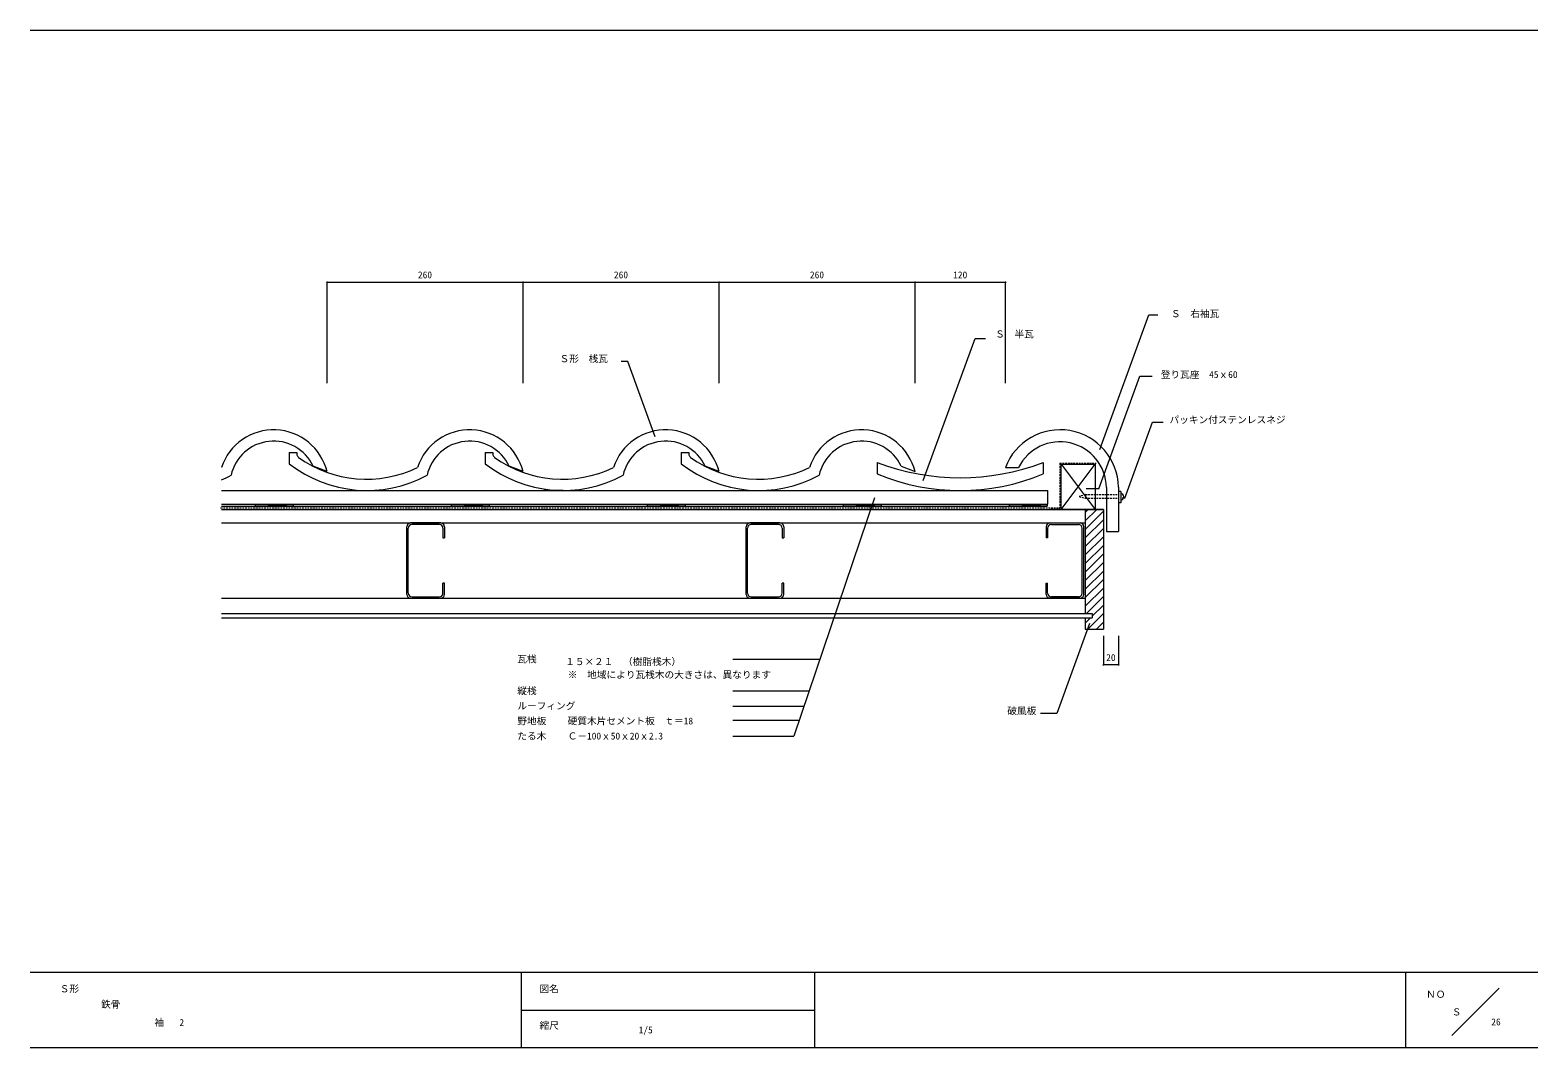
# Model space of a CAD drawing. Units: millimetres, scale not verified. Extents: x -1008 to 992, y -668 to 682.
import ezdxf
from ezdxf.enums import TextEntityAlignment as Align

# ---------------------------------------------------------------- set-up
doc = ezdxf.new("R2010")
doc.units = ezdxf.units.MM
doc.header["$LTSCALE"] = 2
doc.header["$PDMODE"] = 32
doc.header["$PDSIZE"] = 1
doc.linetypes.add('DASHED1', pattern=[1.8, 1.2, -0.6])
for name, color, linetype, lineweight in [('0-0', 3, 'Continuous', 18), ('0-1', 7, 'Continuous', 18), ('0-2', 7, 'Continuous', 18), ('0-3', 7, 'Continuous', 18), ('0-4_下地', 7, 'Continuous', 18), ('0-5', 7, 'Continuous', 18), ('1-0', 5, 'Continuous', 18)]:
    doc.layers.add(name, color=color, linetype=linetype, lineweight=lineweight)
doc.styles.add('ＭＳ ゴシック', font='')
doc.styles.get('ＭＳ ゴシック').set_extended_font_data('MS Gothic')

msp = doc.modelspace()

# ---------------------------------------------------------------- linework, layer by layer
at = {"layer": '0-0', "linetype": 'DASHED1'}
for q in [(357.677, 48.726), (406.149, 107.909)]:
    msp.add_line((357.677, 107.909), q, dxfattribs=at)
at = {"layer": '0-0', "color": 7}
for p, q in [((359.584, 106.852), (404.584, 46.852)), ((359.584, 46.852), (404.584, 106.852)), ((404.584, 106.852), (404.584, 46.852)), ((342.044, 53.852), (342.044, 71.852)), ((409.632, 74.142), (392.852, 74.142)), ((443.869, 61.817), (440.344, 61.817)), ((404.584, 46.852), (344.584, 46.852)), ((391.545, 31.536), (406.861, 46.852)), ((391.545, 42.85), (395.548, 46.852)), ((391.545, 20.223), (415.545, 44.223)), ((415.545, 46.852), (415.545, -112.148)), ((-754.324, 28.852), (391.545, 28.852)), ((391.545, 8.909), (415.545, 32.909)), ((391.545, -2.405), (415.545, 21.595)), ((391.545, -13.719), (415.545, 10.281)), ((391.545, -25.032), (415.545, -1.032)), ((391.545, -36.346), (415.545, -12.346)), ((391.545, -47.66), (415.545, -23.66)), ((391.545, -25.148), (391.545, -91.148)), ((391.545, -58.973), (415.545, -34.973)), ((391.545, -70.287), (415.545, -46.287)), ((391.545, -81.601), (415.545, -57.601)), ((-754.324, -71.148), (391.545, -71.148)), ((393.312, -91.148), (415.545, -68.914)), ((-754.324, -91.148), (391.545, -91.148)), ((-754.324, -97.148), (400.901, -97.148)), ((391.545, -91.148), (400.901, -91.148)), ((391.545, -97.148), (400.901, -97.148)), ((391.545, -97.148), (391.545, -112.148)), ((391.545, -104.228), (398.626, -97.148)), ((394.94, -112.148), (415.545, -91.542)), ((400.901, -94.873), (415.545, -80.228)), ((400.901, -91.148), (400.901, -97.148)), ((391.545, -112.148), (415.545, -112.148)), ((406.253, -112.148), (415.545, -102.855)), ((415.545, -120.797), (415.545, -159.569)), ((435.545, -120.797), (435.545, -159.569)), ((435.545, -159.569), (415.545, -159.569))]:
    msp.add_line(p, q, dxfattribs=at)
at = {"layer": '0-0'}
for p, q in [((-508.455, -66.148), (-508.455, 23.852)), ((-506.455, -64.148), (-506.455, 21.852)), ((-463.455, 28.852), (-503.455, 28.852)), ((-465.455, 26.852), (-501.455, 26.852)), ((-460.455, 21.852), (-460.455, 8.852)), ((-458.455, 23.852), (-458.455, 8.852)), ((-58.455, -66.148), (-58.455, 23.852)), ((-56.455, -64.148), (-56.455, 21.852)), ((-13.455, 28.852), (-53.455, 28.852)), ((-15.455, 26.852), (-51.455, 26.852)), ((-10.455, 21.852), (-10.455, 8.852)), ((-8.455, 23.852), (-8.455, 8.852)), ((339.554, 23.852), (339.554, 8.852)), ((341.554, 21.852), (341.554, 8.852)), ((344.554, 28.852), (384.554, 28.852)), ((346.554, 26.852), (382.554, 26.852)), ((387.554, -64.148), (387.554, 21.852)), ((389.554, -66.148), (389.554, 23.852)), ((-460.455, 8.852), (-458.455, 8.852)), ((-10.455, 8.852), (-8.455, 8.852)), ((341.554, 8.852), (339.554, 8.852)), ((-458.455, -51.148), (-460.455, -51.148)), ((-460.455, -64.148), (-460.455, -51.148)), ((-458.455, -66.148), (-458.455, -51.148)), ((-8.455, -51.148), (-10.455, -51.148)), ((-10.455, -64.148), (-10.455, -51.148)), ((-8.455, -66.148), (-8.455, -51.148)), ((339.554, -51.148), (341.554, -51.148)), ((339.554, -66.148), (339.554, -51.148)), ((341.554, -64.148), (341.554, -51.148)), ((-503.455, -71.148), (-463.455, -71.148)), ((-501.455, -69.148), (-465.455, -69.148)), ((-53.455, -71.148), (-13.455, -71.148)), ((-51.455, -69.148), (-15.455, -69.148)), ((384.554, -71.148), (344.554, -71.148)), ((382.554, -69.148), (346.554, -69.148))]:
    msp.add_line(p, q, dxfattribs=at)
at = {"layer": '0-0', "color": 7}
msp.add_lwpolyline([(404.584, 46.852), (359.584, 46.852), (359.584, 106.852), (404.584, 106.852)], close=True, dxfattribs=at)
at = {"layer": '0-0'}
for centre, start, end in [((-503.455, 23.852), 90, 180), ((-501.455, 21.852), 90, 180), ((-465.455, 21.852), 0, 90), ((-463.455, 23.852), 0, 90), ((-53.455, 23.852), 90, 180), ((-51.455, 21.852), 90, 180), ((-15.455, 21.852), 0, 90), ((-13.455, 23.852), 0, 90), ((344.554, 23.852), 90, 180), ((346.554, 21.852), 90, 180), ((382.554, 21.852), 0, 90), ((384.554, 23.852), 0, 90), ((-503.455, -66.148), 180, 270), ((-501.455, -64.148), 180, 270), ((-465.455, -64.148), 270, 0), ((-463.455, -66.148), 270, 0), ((-53.455, -66.148), 180, 270), ((-51.455, -64.148), 180, 270), ((-15.455, -64.148), 270, 0), ((-13.455, -66.148), 270, 0), ((344.554, -66.148), 180, 270), ((346.554, -64.148), 180, 270), ((382.554, -64.148), 270, 0), ((384.554, -66.148), 270, 0)]:
    msp.add_arc(centre, 5, start, end, dxfattribs=at)
at = {"layer": '0-0', "color": 7}
for p in [(415.545, -159.569), (435.545, -159.569)]:
    msp.add_point(p, dxfattribs=at)
at = {"layer": '0-1'}
for p, q in [((-664.324, 122.365), (-654.324, 122.365)), ((-664.324, 122.365), (-664.324, 107.365)), ((-654.324, 122.365), (-654.324, 119.151)), ((-404.324, 122.365), (-394.324, 122.365)), ((-404.324, 122.365), (-404.324, 107.365)), ((-394.324, 122.365), (-394.324, 119.151)), ((-144.324, 122.365), (-134.324, 122.365)), ((-144.324, 122.365), (-144.324, 107.365)), ((-134.324, 122.365), (-134.324, 119.151)), ((-614.324, 96.852), (-632.735, 104.13)), ((-614.324, 96.852), (-632.735, 104.13)), ((-354.324, 96.852), (-372.735, 104.13)), ((-94.324, 96.852), (-112.735, 104.13)), ((-94.324, 96.852), (-112.735, 104.13)), ((285.545, 102.339), (302.99, 102.339)), ((-754.324, 71.852), (-583.283, 71.852)), ((-754.324, 71.852), (259.459, 71.852)), ((-521.175, 71.852), (-323.283, 71.852)), ((-261.175, 71.852), (-63.283, 71.852)), ((259.459, 71.852), (342.044, 71.852)), ((435.545, 76.339), (435.545, 17.339)), ((-754.324, 53.852), (342.044, 53.852)), ((-754.324, 50.852), (341.145, 50.852)), ((-754.324, 46.852), (391.545, 46.852)), ((415.545, 46.852), (373.545, 46.852))]:
    msp.add_line(p, q, dxfattribs=at)
msp.add_lwpolyline([(419.545, 76.033), (419.545, 17.339), (435.545, 17.339)], dxfattribs=at)
for centre, radius, start, end in [((-685.117, 79.475), 72.894, 13.7919, 161.69858), ((-425.117, 79.475), 72.894, 13.7919, 161.69852), ((-165.117, 79.475), 72.894, 13.7919, 161.69852), ((94.883, 79.475), 72.894, 13.7919, 161.69852), ((358.035, 74.855), 77.525, 1.09694, 159.2359), ((-685.117, 79.475), 57.895, 25.2054, 167.51599), ((-425.117, 79.475), 57.895, 25.2054, 167.51599), ((-165.117, 79.475), 57.895, 25.2054, 167.51599), ((94.883, 79.475), 57.895, 25.2054, 167.51599), ((358.035, 74.855), 61.525, 1.09694, 153.46677), ((-821.981, 242.365), 155.491, 295.79257, 295.79265), ((-561.238, 239.229), 167.376, 231.98312, 298.39507), ((-644.52, 122.93), 10.508, 201.07587, 223.8392), ((-561.981, 242.365), 155.491, 234.57967, 295.79265), ((-301.238, 239.229), 167.376, 231.98312, 298.39507), ((-384.52, 122.93), 10.508, 201.07587, 223.8392), ((-301.981, 242.365), 155.491, 234.57967, 295.79265), ((-41.238, 239.229), 167.376, 231.98312, 298.39507), ((-124.52, 122.93), 10.508, 201.07587, 223.8392), ((-41.981, 242.365), 155.491, 234.57967, 295.79265), ((-821.238, 239.229), 167.376, 293.56448, 298.39507)]:
    msp.add_arc(centre, radius, start, end, dxfattribs=at)
at = {"layer": '0-2'}
for p, q in [((335.676, 108.853), (335.676, 93.853)), ((438.552, 70.586), (435.545, 70.586)), ((438.552, 70.586), (438.552, 55.53)), ((-709.324, 50.852), (-659.324, 53.852)), ((-449.324, 50.852), (-399.324, 53.852)), ((-189.324, 50.852), (-139.324, 53.852)), ((70.676, 50.852), (120.676, 53.852)), ((291.145, 50.852), (291.145, 53.852)), ((291.145, 53.852), (342.044, 53.852)), ((391.545, 46.852), (415.545, 46.852)), ((391.545, 46.852), (391.545, -25.148)), ((438.552, 55.53), (435.545, 55.53)), ((391.545, 34.852), (391.545, -25.148))]:
    msp.add_line(p, q, dxfattribs=at)
at = {"layer": '0-2', "linetype": 'DASHED1'}
for p, q in [((391.957, 66.467), (435.545, 66.467)), ((391.957, 66.467), (391.957, 61.467)), ((391.957, 61.467), (435.545, 61.467))]:
    msp.add_line(p, q, dxfattribs=at)
at = {"layer": '0-2', "color": 3, "linetype": 'DASHED1'}
msp.add_line((-755.387, 48.726), (357.677, 48.726), dxfattribs=at)
at = {"layer": '0-2', "linetype": 'DASHED1'}
msp.add_lwpolyline([(391.957, 66.467), (383.398, 63.771), (391.957, 61.467)], dxfattribs=at)
at = {"layer": '0-2'}
for points in [[(-709.324, 50.852), (-709.324, 53.852), (-659.324, 53.852), (-659.324, 50.852)], [(-449.324, 50.852), (-449.324, 53.852), (-399.324, 53.852), (-399.324, 50.852)], [(-189.324, 50.852), (-189.324, 53.852), (-139.324, 53.852), (-139.324, 50.852)], [(70.676, 50.852), (70.676, 53.852), (120.676, 53.852), (120.676, 50.852)], [(341.145, 53.852), (341.145, 50.852), (291.145, 50.852)]]:
    msp.add_lwpolyline(points, close=True, dxfattribs=at)
msp.add_arc((437.998, 63.533), 4.518, 277.05212, 82.94788, dxfattribs=at)
at = {"layer": '0-3'}
for p, q in [((115.676, 108.852), (115.676, 93.852)), ((147.265, 104.13), (165.676, 96.852))]:
    msp.add_line(p, q, dxfattribs=at)
for centre, radius, start, end in [((225.676, 401.352), 312.5, 249.3903, 290.6097), ((225.676, 357.853), 286, 247.38014, 292.61986)]:
    msp.add_arc(centre, radius, start, end, dxfattribs=at)
at = {"layer": '0-4_下地'}
for q in [(-326.458, 71.852), (-261.175, 71.852)]:
    msp.add_line((-301.238, 71.852), q, dxfattribs=at)
at = {"layer": '0-5'}
for p, q in [((-614.324, 348.041), (-354.324, 348.041)), ((-614.324, 214.257), (-614.324, 348.041)), ((285.676, 214.257), (285.676, 348.041)), ((411.001, 126.183), (476.036, 304.865)), ((476.036, 304.865), (487.598, 304.865)), ((176.704, 85.028), (245.356, 273.65)), ((245.356, 273.65), (259.287, 273.65)), ((409.632, 74.142), (463.941, 223.356)), ((463.941, 223.356), (480.272, 223.356)), ((443.869, 61.817), (480.569, 162.651)), ((480.569, 162.651), (494.923, 162.651)), ((111.742, 62.155), (4.76, -253.868)), ((397.225, -104.744), (353.878, -223.839)), ((-75.866, -151.852), (39.295, -151.852)), ((-75.866, -194.106), (24.991, -194.106)), ((-75.866, -214.267), (18.166, -214.267)), ((-75.866, -232.987), (11.829, -232.987)), ((353.878, -223.839), (332.297, -223.839)), ((-75.866, -253.868), (4.76, -253.868))]:
    msp.add_line(p, q, dxfattribs=at)
for points in [[(-354.324, 214.257), (-354.324, 348.041), (-94.324, 348.041)], [(-94.324, 214.257), (-94.324, 348.041), (165.676, 348.041)], [(165.676, 214.257), (165.676, 348.041), (285.676, 348.041)], [(-179.13, 142.919), (-215.472, 242.77), (-224.225, 242.77)]]:
    msp.add_lwpolyline(points, dxfattribs=at)
for p in [(-614.324, 348.041), (-354.324, 348.041), (-94.324, 348.041), (165.676, 348.041), (285.676, 348.041)]:
    msp.add_point(p, dxfattribs=at)
at = {"layer": '1-0'}
for p, q in [((-1008.108, 682.5), (991.892, 682.5)), ((991.892, -567.5), (-1008.108, -567.5)), ((-356.757, -567.5), (-356.757, -667.5)), ((32.432, -567.5), (32.432, -667.5)), ((816.892, -667.5), (816.892, -567.5)), ((940.541, -588.446), (877.703, -651.284)), ((-356.757, -617.5), (32.432, -617.5)), ((991.892, -667.5), (-1008.108, -667.5))]:
    msp.add_line(p, q, dxfattribs=at)

# ---------------------------------------------------------------- texts
at = {"layer": '0-0', "color": 7, "style": 'ＭＳ ゴシック'}
for s, p in [('登り瓦座\u300045ｘ60', (491.691, 218.32)), ('パッキン付ステンレスネジ', (503.266, 158.262)), ('１５×２１\u3000（樹脂桟木）', (-298.249, -162.551)), ('20', (419.295, -157.069)), ('※\u3000地域により瓦桟木の大きさは、異なります', (-294.907, -179.915)), ('縦桟', (-361.864, -201.224)), ('ルーフィング', (-361.865, -221.224)), ('野地板', (-361.864, -241.224)), ('硬質木片セメント板\u3000ｔ＝18', (-295.082, -241.224))]:
    msp.add_text(s, height=9.164, dxfattribs=at).set_placement(p, align=Align.BOTTOM_LEFT)
at = {"layer": '0-5', "style": 'ＭＳ ゴシック'}
for s, p in [('260', (-493.699, 350.541)), ('260', (-233.699, 350.541)), ('260', (26.301, 350.541)), ('120', (216.301, 350.541)), ('Ｓ\u3000右袖瓦', (505.168, 299.012)), ('Ｓ\u3000半瓦', (271.997, 272.007)), ('Ｓ形\u3000桟瓦', (-305.792, 239.297)), ('瓦桟', (-361.864, -159.131)), ('破風板', (288.14, -227.876)), ('たる木\u3000', (-361.864, -261.224)), ('Ｃ－100ｘ50ｘ20ｘ2.3', (-295.082, -261.224)), ('鉄骨', (-914.111, -617.118)), ('26', (930.132, -640.382))]:
    msp.add_text(s, height=9.164, dxfattribs=at).set_placement(p, align=Align.BOTTOM_LEFT)
at = {"layer": '1-0', "color": 7, "style": 'ＭＳ ゴシック'}
for s, p in [('Ｓ形', (-968.919, -596.554)), ('図名', (-332.432, -596.554)), ('ＮＯ', (843.619, -603.848)), ('Ｓ', (877.726, -627.253)), ('袖', (-843.282, -641.199)), ('2', (-810.059, -641.199)), ('縮尺', (-332.432, -645.203)), ('1/5', (-200.965, -651.143))]:
    msp.add_text(s, height=9.164, dxfattribs=at).set_placement(p, align=Align.BOTTOM_LEFT)

doc.saveas('drawing.dxf')
